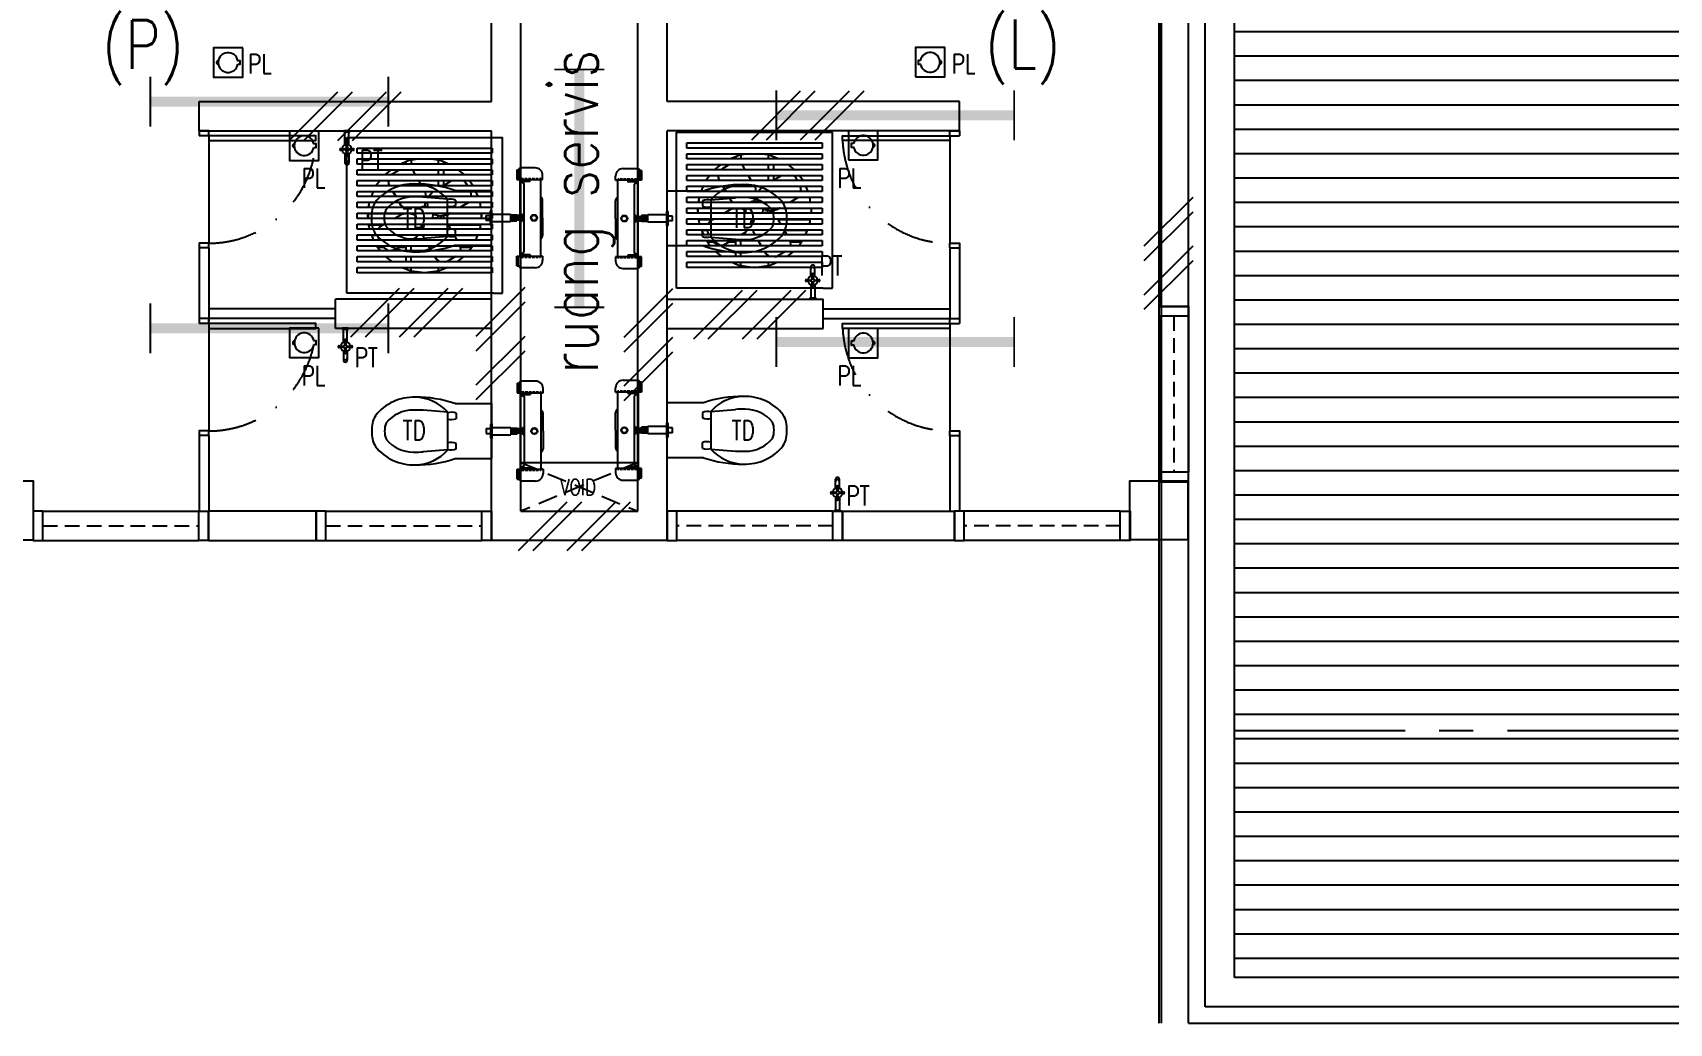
# Model space of a CAD drawing. Header units: inches. Extents: x 202414 to 86860507, y -1223215 to 71840.
# Drawn here: x 245666 to 254058, y 36258 to 41336 of the extents above; entities that cross this region are included whole.
import ezdxf
from ezdxf.enums import TextEntityAlignment as Align

# ---------------------------------------------------------------- set-up
doc = ezdxf.new("R2010")
doc.units = ezdxf.units.IN
doc.header["$MEASUREMENT"] = 0
for name, pattern in [('CENTER', [2, 1.25, -0.25, 0.25, -0.25]), ('DASHDOT', [1, 0.5, -0.25, 0, -0.25]), ('DASHED2', [0.375, 0.25, -0.125]), ('HIDDEN', [0.375, 0.25, -0.125])]:
    doc.linetypes.add(name, pattern=pattern)
for name, color, linetype in [('A-ARR', 4, 'Continuous'), ('A-COLUMN', 3, 'Continuous'), ('A-DOOR', 9, 'Continuous'), ('A-DROP', 8, 'Continuous'), ('A-ELEV2', 1, 'Continuous'), ('A-FLR SYM', 13, 'Continuous'), ('A-GRID', 8, 'Continuous'), ('A-HATCH', 8, 'Continuous'), ('A-PARTITION', 4, 'Continuous'), ('A-RAIL', 2, 'Continuous'), ('A-RFLINE', 3, 'Continuous'), ('A-ROOMSYM', 3, 'Continuous'), ('A-SANI', 4, 'Continuous'), ('A-STAIRH', 8, 'HIDDEN'), ('A-SYM', 8, 'Continuous'), ('A-WALL', 1, 'Continuous'), ('A-WIN', 9, 'Continuous'), ('A-WLH', 7, 'Continuous'), ('AHT_WALL', 3, 'Continuous'), ('CO_WALL', 252, 'Continuous'), ('Edges', 7, 'Continuous'), ('Grid', 8, 'CENTER'), ('lamb(new)', 5, 'Continuous')]:
    doc.layers.add(name, color=color, linetype=linetype)
doc.styles.add('ROMANS', font='romans.shx', dxfattribs={"width": 0.75, "height": 200})
doc.styles.add('style1', font='romans.shx', dxfattribs={"height": 750})

# ---------------------------------------------------------------- blocks, each defined once
blk = doc.blocks.new('A$C05DF19D8')
at = {"color": 8}
for p, q in [((26.3, 117.7), (26.3, 163.7)), ((46.3, 117.7), (46.3, 163.7)), ((21.3, 6), (21.3, 0)), ((21.3, 6), (51.3, 6)), ((26.3, 71.9), (26.3, 6)), ((46.3, 71.9), (46.3, 6)), ((51.3, 6), (51.3, 0)), ((21.3, 0), (51.3, 0)), ((26.3, 0), (46.3, 0))]:
    blk.add_line(p, q, dxfattribs=at)
blk.add_circle((36.3, 94.8), 8.27, dxfattribs=at)
for centre, radius, start, end in [((36.3, 163.7), 10, 0, 180), ((5, 94.6), 5, 90, 270), ((24.4, 167.5), 70.6, 254.02882, 273.19439), ((24.4, 21.8), 70.6, 86.7321, 105.97118), ((36.3, 94.8), 25, 98.52024, 172.38488), ((36.3, 94.8), 25, 188.28016, 262.57073), ((36.3, 151.9), 10, 0, 180), ((36.3, 124.8), 5, 0, 180), ((-36.5, 105.4), 70.6, 357.84559, 15.97118), ((-36.5, 81.6), 70.6, 344.02882, 4.57514), ((109.2, 105.4), 70.6, 164.02882, 182.15441), ((109.2, 81.6), 70.6, 175.42486, 195.97118), ((36.3, 94.8), 25, 277.42927, 351.71984), ((36.3, 94.8), 25, 7.61512, 81.47976), ((48.2, 21.8), 70.6, 74.02882, 93.2679), ((48.2, 167.5), 70.6, 266.80561, 285.97118), ((67.6, 94.6), 5, 270, 90), ((36.3, 62.2), 5, 180, 0)]:
    blk.add_arc(centre, radius, start, end, dxfattribs=at)
blk = doc.blocks.new('A$C04F716D1')
at = {"layer": 'A-ARR', "color": 8}
for p, q in [((840, 512), (767, 512)), ((745, 502), (745, 452)), ((745, 502), (755, 502)), ((745, 452), (878, 452)), ((755, 500), (755, 452)), ((763, 267.3), (763, 452)), ((763, 452), (811.5, 452)), ((763, 452), (811.5, 452)), ((763, 444), (811.5, 444)), ((763, 444), (783, 431.8)), ((783, 80.2), (783, 431.8)), ((868, 60), (868, 452)), ((878, 452), (868, 452)), ((878, 452), (878, 474)), ((389.5, 352.2), (263.4, 362.5)), ((389.5, 159.8), (389.5, 352.2)), ((427.1, 396.8), (615, 396.8)), ((431.8, 347.5), (431.8, 319.4)), ((615, 115.2), (615, 396.8)), ((871.4, 362), (868, 365.1)), ((878, 256), (878, 347.1)), ((586.2, 268.5), (608.7, 268.5)), ((586.2, 268.5), (586.2, 243.5)), ((586.2, 268.5), (608.7, 268.5)), ((586.2, 268.5), (586.2, 243.5)), ((608.7, 287.3), (608.7, 224.8)), ((608.7, 287.3), (608.7, 224.8)), ((615, 293.5), (615, 218.5)), ((615, 293.5), (615, 218.5)), ((615, 274.8), (713.2, 274.8)), ((713.2, 274.8), (713.2, 237.3)), ((713.2, 271), (745, 271)), ((715, 271), (715, 241)), ((717.5, 271), (717.5, 241)), ((720, 271), (720, 241)), ((722.5, 271), (722.5, 241)), ((725, 271), (725, 241)), ((727.5, 271), (727.5, 241)), ((730, 271), (730, 241)), ((732.5, 271), (732.5, 241)), ((735, 271), (735, 241)), ((737.5, 271), (737.5, 241)), ((740, 271), (740, 241)), ((742.5, 271), (742.5, 241)), ((745, 271), (745, 241)), ((747.4, 244.8), (747.4, 267.3)), ((770.8, 267.3), (747.4, 267.3)), ((749.2, 244.8), (749.2, 267.3)), ((751.1, 244.8), (751.1, 267.3)), ((753, 244.8), (753, 267.3)), ((754.9, 244.8), (754.9, 267.3)), ((756.7, 244.8), (756.7, 267.3)), ((758.6, 244.8), (758.6, 267.3)), ((760.5, 244.8), (760.5, 267.3)), ((762.4, 244.8), (762.4, 267.3)), ((764.2, 244.8), (764.2, 267.3)), ((766.1, 244.8), (766.1, 267.3)), ((768, 244.8), (768, 267.3)), ((769.9, 244.8), (769.9, 267.3)), ((770.8, 243.8), (770.8, 268.2)), ((771.4, 270.4), (772.1, 271.9)), ((778.3, 271.9), (772.1, 271.9)), ((778.3, 264.4), (772.7, 264.4)), ((778.3, 238.6), (778.3, 273.4)), ((783, 233.9), (783, 278.1)), ((878, 256), (878, 164.9)), ((431.8, 164.5), (431.8, 192.6)), ((586.2, 243.5), (608.7, 243.5)), ((586.2, 243.5), (608.7, 243.5)), ((615, 237.3), (713.2, 237.3)), ((713.2, 241), (745, 241)), ((770.8, 244.8), (747.4, 244.8)), ((763, 60), (763, 244.8)), ((771.4, 241.6), (772.1, 240.1)), ((778.3, 240.1), (772.1, 240.1)), ((778.3, 247.6), (772.7, 247.6)), ((389.5, 159.8), (263.4, 149.5)), ((427.1, 115.2), (615, 115.2)), ((871.4, 150), (868, 146.9)), ((745, 10), (745, 60)), ((745, 60), (878, 60)), ((745, 10), (755, 10)), ((755, 12), (755, 60)), ((763, 68), (783, 80.2)), ((763, 68), (811.5, 68)), ((763, 60), (811.5, 60)), ((840, 0), (767, 0)), ((878, 60), (868, 60)), ((878, 60), (878, 38))]:
    blk.add_line(p, q, dxfattribs=at)
at = {"layer": 'A-ARR', "color": 8, "linetype": 'HIDDEN', "ltscale": 50}
for p, q in [((768, 457), (863, 457)), ((768, 55), (863, 55))]:
    blk.add_line(p, q, dxfattribs=at)
at = {"layer": 'A-ARR', "color": 8}
for radius in [16, 14]:
    blk.add_circle((833.5, 256), radius, dxfattribs=at)
for centre, radius, start, end in [((767, 500), 12, 90, 180), ((840, 474), 38, 0, 90), ((214.7, 179.2), 250.5, 88.08381, 141.67542), ((229.8, -178.6), 608.3, 71.07287, 90.63341), ((218.1, 201.3), 228.4, 41.35049, 88.76139), ((768, 452), 5, 90, 180), ((811.5, 448), 4, 270, 90), ((863, 452), 5, 0, 90), ((214.2, 179.8), 184.1, 90.12882, 140.05228), ((220.9, -262.6), 626.6, 86.11462, 90.60066), ((407.2, 286.9), 65.4, 67.95117, 105.68917), ((858, 347.1), 20, 0, 47.84979), ((139.6, 265.2), 139.9, 150.25525, 183.78048), ((139.6, 246.8), 139.9, 176.21952, 209.74475), ((187.4, 256), 121.8, 159.81345, 200.18655), ((407.2, 380), 65.4, 254.31083, 292.04883), ((615, 287.3), 6.25, 90, 180), ((615, 287.3), 6.25, 90, 180), ((775.5, 268.2), 4.69, 151.71021, 233.05674), ((791.2, 256), 20.3, 155.50094, 204.49906), ((783, 273.4), 4.69, 90, 180), ((214.7, 332.8), 250.5, 218.32458, 271.91619), ((214.2, 332.2), 184.1, 219.94772, 269.87118), ((407.2, 132), 65.4, 67.95117, 105.68917), ((615, 224.8), 6.25, 180, 270), ((615, 224.8), 6.25, 180, 270), ((775.5, 243.8), 4.69, 126.94326, 208.28979), ((783, 238.6), 4.69, 180, 270), ((220.9, 774.6), 626.6, 269.39934, 273.88538), ((218.1, 310.7), 228.4, 271.23861, 318.64951), ((229.8, 690.6), 608.3, 269.36659, 288.92713), ((407.2, 225.1), 65.4, 254.31083, 292.04883), ((858, 164.9), 20, 312.15021, 0), ((767, 12), 12, 180, 270), ((768, 60), 5, 180, 270), ((811.5, 64), 4, 270, 90), ((840, 38), 38, 270, 0), ((863, 60), 5, 270, 0)]:
    blk.add_arc(centre, radius, start, end, dxfattribs=at)
blk = doc.blocks.new('A$C52B244CD')
at = {"layer": 'A-WLH', "color": 8}
for p, q in [((0, 0), (250, 250)), ((75, 0), (325, 250)), ((250, 0), (500, 250)), ((325, 0), (575, 250))]:
    blk.add_line(p, q, dxfattribs=at)
blk = doc.blocks.new('A$C49831240')
at = {"layer": 'A-WLH', "color": 8}
for p, q in [((250, 575), (0, 325)), ((250, 500), (0, 250)), ((250, 325), (0, 75)), ((250, 250), (0, 0))]:
    blk.add_line(p, q, dxfattribs=at)
blk = doc.blocks.new('A$C34465D6E')
at = {"layer": 'A-SANI', "color": 8}
blk.add_lwpolyline([(0, 0), (150, 0), (150, 150), (0, 150)], close=True, dxfattribs=at)
blk.add_lwpolyline([(25.5, 84.3), (13.7, 84.3), (13.7, 65.7), (25.5, 65.7, 10.787298)], format="xyb", close=True, dxfattribs=at)
blk.add_arc((125.5, 75), 8.84, 264.17751, 95.82249, dxfattribs=at)
blk = doc.blocks.new('YBC 136')
at = {"layer": 'lamb(new)'}
for points, const_width in [([(86612635.7, -1195077), (86612635.7, -1195333.2)], 10.2), ([(86613855.7, -1195077), (86613855.7, -1195333.2)], 10.2), ([(86612635.7, -1195205.1), (86613855.7, -1195205.1)], 50.8)]:
    blk.add_lwpolyline(points, dxfattribs=dict(at, const_width=const_width))
blk = doc.blocks.new('Exhaust Fan 8-Inch fr')
at = {"layer": 'Edges'}
for p, q in [((-5.91, 7.27), (5.91, 7.27)), ((-5.91, -4.54), (-5.91, 7.27)), ((-5.12, 6.08), (-5.12, 6.47)), ((-5.12, 6.47), (5.12, 6.47)), ((5.12, 6.47), (5.12, 6.08)), ((5.91, -4.54), (5.91, 7.27)), ((5.12, 6.08), (-5.12, 6.08)), ((-5.12, 5.26), (-5.12, 5.65)), ((-5.12, 5.65), (-0.31, 5.65)), ((-1.81, 5.26), (-5.12, 5.26)), ((-1.43, 5.42), (-1.81, 5.26)), ((-1.43, 5.26), (-1.81, 5.26)), ((-1.12, 5.54), (-1.43, 5.42)), ((-1.43, 5.42), (-1.43, 5.26)), ((-1.03, 5.26), (-1.43, 5.26)), ((-1.03, 5.56), (-1.12, 5.54)), ((-0.31, 5.65), (-1.03, 5.56)), ((-1.03, 5.56), (-1.03, 5.26)), ((1.03, 5.26), (-1.03, 5.26)), ((-0.31, 5.65), (0.31, 5.65)), ((1.03, 5.56), (0.31, 5.65)), ((0.31, 5.65), (5.12, 5.65)), ((1.03, 5.56), (1.03, 5.26)), ((1.12, 5.54), (1.03, 5.56)), ((1.43, 5.26), (1.03, 5.26)), ((1.43, 5.42), (1.12, 5.54)), ((1.43, 5.42), (1.43, 5.26)), ((1.81, 5.26), (1.43, 5.42)), ((1.81, 5.26), (1.43, 5.26)), ((5.12, 5.26), (1.81, 5.26)), ((5.12, 5.65), (5.12, 5.26)), ((-5.12, 4.43), (-5.12, 4.83)), ((-5.12, 4.83), (-2.54, 4.83)), ((-3.05, 4.43), (-5.12, 4.43)), ((-5.12, 3.61), (-5.12, 4)), ((-5.12, 4), (-3.38, 4)), ((-3.38, 4), (-3.69, 3.61)), ((-3.38, 4), (-2.75, 4)), ((-2.54, 4.83), (-3.05, 4.43)), ((-2.52, 4.43), (-3.05, 4.43)), ((-2.71, 3.71), (-2.75, 4)), ((-2.75, 4), (-2.74, 4)), ((-2.7, 3.72), (-2.74, 4)), ((-2.74, 4), (-0.47, 4)), ((-2.54, 4.83), (-1.91, 4.83)), ((-2.52, 4.43), (-2.46, 4.51)), ((-2.51, 4.43), (-2.52, 4.43)), ((-2.51, 4.43), (-2.45, 4.51)), ((-0.72, 4.43), (-2.51, 4.43)), ((-2.45, 4.51), (-2.46, 4.51)), ((-2.45, 4.51), (-1.91, 4.83)), ((-1.91, 4.83), (-0.99, 4.83)), ((-0.9, 4.76), (-0.99, 4.83)), ((-0.99, 4.83), (1.03, 4.83)), ((-0.9, 4.76), (-0.72, 4.43)), ((1.03, 4.43), (-0.72, 4.43)), ((-0.47, 4), (-0.24, 3.61)), ((-0.47, 4), (1.03, 4)), ((1.03, 4.83), (1.03, 4.43)), ((1.03, 4.83), (1.43, 4.83)), ((1.43, 4.43), (1.03, 4.43)), ((1.03, 4), (1.03, 3.61)), ((1.03, 4), (1.43, 4)), ((1.43, 4.83), (1.43, 4.43)), ((1.43, 4.83), (2.54, 4.83)), ((3.05, 4.43), (1.43, 4.43)), ((1.43, 4), (1.43, 3.64)), ((1.43, 3.64), (2.05, 4)), ((1.43, 4), (2.05, 4)), ((2.05, 4), (2.92, 4)), ((3.05, 4.43), (2.54, 4.83)), ((2.54, 4.83), (5.12, 4.83)), ((2.92, 4), (3.08, 3.89)), ((2.92, 4), (3.38, 4)), ((5.12, 4.43), (3.05, 4.43)), ((3.08, 3.89), (3.24, 3.61)), ((3.69, 3.61), (3.38, 4)), ((3.38, 4), (5.12, 4)), ((5.12, 4.83), (5.12, 4.43)), ((5.12, 4), (5.12, 3.61)), ((-3.69, 3.61), (-5.12, 3.61)), ((-5.12, 2.79), (-5.12, 3.18)), ((-5.12, 3.18), (-3.89, 3.18)), ((-4.06, 2.79), (-5.12, 2.79)), ((-3.89, 3.18), (-4.06, 2.79)), ((-2.18, 2.79), (-4.06, 2.79)), ((-3.89, 3.18), (-2.4, 3.18)), ((-2.65, 3.61), (-3.69, 3.61)), ((-2.7, 3.72), (-2.71, 3.71)), ((-2.65, 3.61), (-2.71, 3.71)), ((-2.64, 3.61), (-2.7, 3.72)), ((-2.64, 3.61), (-2.65, 3.61)), ((-0.24, 3.61), (-2.64, 3.61)), ((-2.18, 2.79), (-2.4, 3.18)), ((-2.4, 3.18), (-2.39, 3.18)), ((-2.16, 2.79), (-2.39, 3.18)), ((-2.39, 3.18), (0.01, 3.18)), ((-2.16, 2.79), (-2.18, 2.79)), ((0.1, 2.79), (-2.16, 2.79)), ((1.03, 3.61), (-0.24, 3.61)), ((0.01, 3.18), (0.04, 3.13)), ((0.01, 3.18), (0.64, 3.18)), ((0.04, 3.13), (0.1, 2.79)), ((0.31, 2.79), (0.1, 2.79)), ((0.64, 3.18), (0.31, 2.79)), ((3.54, 2.79), (0.31, 2.79)), ((0.64, 3.18), (3.49, 3.18)), ((1.37, 3.61), (1.03, 3.61)), ((1.37, 3.61), (1.43, 3.64)), ((3.24, 3.61), (1.37, 3.61)), ((3.69, 3.61), (3.24, 3.61)), ((3.49, 3.18), (3.5, 3.15)), ((3.49, 3.18), (3.89, 3.18)), ((3.54, 2.79), (3.5, 3.15)), ((3.5, 3.15), (3.51, 3.14)), ((3.54, 2.79), (3.51, 3.14)), ((4.06, 2.79), (3.54, 2.79)), ((3.54, 2.79), (3.54, 2.79)), ((5.12, 3.61), (3.69, 3.61)), ((4.06, 2.79), (3.89, 3.18)), ((3.89, 3.18), (5.12, 3.18)), ((5.12, 2.79), (4.06, 2.79)), ((5.12, 3.18), (5.12, 2.79)), ((-5.12, 1.96), (-5.12, 2.36)), ((-5.12, 2.36), (-4.2, 2.36)), ((-4.25, 1.96), (-5.12, 1.96)), ((-5.12, 1.14), (-5.12, 1.53)), ((-5.12, 1.53), (-4.31, 1.53)), ((-4.31, 1.53), (-4.33, 1.36)), ((-4.33, 1.36), (-4.3, 1.14)), ((-4.31, 1.53), (-4.29, 1.53)), ((-4.29, 1.53), (-4.29, 1.14)), ((-4.29, 1.53), (-4.22, 1.53)), ((-4.22, 2.17), (-4.25, 1.96)), ((-4.22, 1.96), (-4.25, 1.96)), ((-4.2, 2.36), (-4.22, 2.17)), ((-4.22, 1.96), (-4.22, 2.17)), ((-1.63, 1.96), (-4.22, 1.96)), ((-4.22, 1.53), (-4.22, 1.52)), ((-4.22, 1.53), (-1.43, 1.53)), ((-4.22, 1.52), (-1.43, 1.52)), ((-4.2, 2.36), (-1.93, 2.36)), ((-2.3, 1.14), (-1.74, 1.46)), ((-1.77, 2.08), (-1.93, 2.36)), ((-1.93, 2.36), (-1.91, 2.36)), ((-1.76, 2.09), (-1.91, 2.36)), ((-1.91, 2.36), (0.07, 2.36)), ((-1.76, 2.09), (-1.77, 2.08)), ((-1.77, 2.08), (-1.63, 1.96)), ((-1.76, 2.09), (-1.61, 1.96)), ((-1.74, 1.46), (-1.43, 1.52)), ((-1.61, 1.96), (-1.63, 1.96)), ((-0.35, 1.96), (-1.61, 1.96)), ((-1.43, 1.53), (-1.43, 1.52)), ((-1.43, 1.52), (-1.32, 1.53)), ((-1.43, 1.53), (-1.32, 1.53)), ((-1.43, 1.52), (-1.43, 1.52)), ((-1.32, 1.53), (-1.14, 1.53)), ((-1.14, 1.53), (-1.1, 1.52)), ((-1.14, 1.53), (-1.1, 1.53)), ((-1.1, 1.53), (-1.1, 1.52)), ((-1.1, 1.53), (-0.65, 1.53)), ((-1.1, 1.52), (-0.72, 1.42)), ((-0.72, 1.42), (-0.66, 1.37)), ((-0.67, 1.43), (-0.65, 1.53)), ((-0.66, 1.37), (-0.67, 1.43)), ((-0.65, 1.26), (-0.66, 1.37)), ((-0.65, 1.53), (0.61, 1.53)), ((-0.61, 1.14), (-0.65, 1.26)), ((-0.35, 1.96), (-0.33, 1.98)), ((0.31, 1.96), (-0.35, 1.96)), ((-0.33, 1.98), (-0.17, 2.04)), ((-0.17, 2.04), (-0.05, 2.05)), ((0, 2.1), (-0.05, 2.05)), ((-0.05, 2.05), (0, 2.06)), ((0.07, 2.36), (0, 2.1)), ((0, 2.06), (0.17, 2.03)), ((0.07, 2.36), (0.19, 2.36)), ((0.17, 2.03), (0.25, 1.99)), ((0.19, 2.36), (0.18, 2.29)), ((0.18, 2.29), (0.25, 1.99)), ((0.19, 2.36), (3.33, 2.36)), ((0.25, 1.99), (0.31, 1.96)), ((2.67, 1.96), (0.31, 1.96)), ((0.63, 1.39), (0.6, 1.22)), ((0.61, 1.53), (0.62, 1.49)), ((0.61, 1.53), (1.92, 1.53)), ((0.67, 1.44), (0.62, 1.49)), ((0.62, 1.49), (0.62, 1.48)), ((0.68, 1.43), (0.62, 1.48)), ((0.62, 1.48), (0.63, 1.39)), ((1.16, 1.31), (0.67, 1.44)), ((0.67, 1.44), (0.68, 1.43)), ((1.02, 1.34), (0.68, 1.43)), ((0.99, 1.15), (1.02, 1.34)), ((1.17, 1.3), (1.02, 1.34)), ((1.69, 1.4), (1.16, 1.31)), ((1.16, 1.31), (1.17, 1.3)), ((1.22, 1.31), (1.17, 1.3)), ((1.22, 1.31), (1.2, 1.14)), ((1.43, 1.34), (1.22, 1.31)), ((1.7, 1.39), (1.43, 1.34)), ((1.43, 1.34), (1.43, 1.14)), ((1.92, 1.53), (1.69, 1.4)), ((1.69, 1.4), (1.7, 1.39)), ((1.92, 1.52), (1.7, 1.39)), ((1.95, 1.53), (1.92, 1.52)), ((1.92, 1.53), (1.95, 1.53)), ((1.92, 1.52), (4.2, 1.52)), ((1.95, 1.53), (4.2, 1.53)), ((3.32, 2.34), (2.67, 1.96)), ((2.69, 1.96), (2.67, 1.96)), ((3.33, 2.33), (2.69, 1.96)), ((4.2, 1.96), (2.69, 1.96)), ((3.32, 2.34), (3.33, 2.36)), ((3.32, 2.34), (3.33, 2.33)), ((3.33, 2.33), (3.35, 2.36)), ((3.33, 2.36), (3.35, 2.36)), ((3.35, 2.36), (4.2, 2.36)), ((4.2, 2.34), (4.2, 2.36)), ((4.2, 2.36), (5.12, 2.36)), ((4.2, 2.34), (4.2, 2.33)), ((4.25, 1.96), (4.2, 2.33)), ((4.2, 2.33), (4.2, 1.96)), ((4.25, 1.96), (4.2, 1.96)), ((4.2, 1.52), (4.2, 1.53)), ((4.2, 1.53), (4.29, 1.53)), ((5.12, 1.96), (4.25, 1.96)), ((4.29, 1.53), (4.29, 1.14)), ((4.29, 1.53), (4.31, 1.53)), ((4.3, 1.14), (4.33, 1.36)), ((4.33, 1.36), (4.31, 1.53)), ((4.31, 1.53), (5.12, 1.53)), ((5.12, 2.36), (5.12, 1.96)), ((5.12, 1.53), (5.12, 1.14)), ((-4.3, 1.14), (-5.12, 1.14)), ((-5.12, 0.32), (-5.12, 0.71)), ((-5.12, 0.71), (-4.25, 0.71)), ((-4.19, 0.32), (-5.12, 0.32)), ((-4.29, 1.14), (-4.3, 1.14)), ((-2.3, 1.14), (-4.29, 1.14)), ((-4.25, 0.71), (-4.22, 0.55)), ((-4.25, 0.71), (-3.04, 0.71)), ((-4.22, 0.65), (-3.16, 0.65)), ((-4.22, 0.55), (-4.22, 0.65)), ((-4.22, 0.55), (-4.19, 0.32)), ((-3.53, 0.32), (-4.19, 0.32)), ((-3.37, 0.52), (-3.53, 0.32)), ((-0.3, 0.32), (-3.53, 0.32)), ((-3.37, 0.52), (-3.16, 0.65)), ((-3.16, 0.65), (-3.04, 0.71)), ((-3.04, 0.71), (-0.26, 0.71)), ((-0.61, 1.14), (-2.3, 1.14)), ((0.57, 1.14), (-0.61, 1.14)), ((-0.3, 0.32), (-0.23, 0.57)), ((-0.29, 0.32), (-0.3, 0.32)), ((-0.29, 0.32), (-0.27, 0.37)), ((-0.13, 0.32), (-0.29, 0.32)), ((-0.27, 0.37), (-0.22, 0.56)), ((-0.27, 0.37), (-0.12, 0.35)), ((-0.22, 0.56), (-0.26, 0.71)), ((-0.23, 0.57), (-0.26, 0.71)), ((-0.26, 0.71), (-0.26, 0.71)), ((-0.26, 0.71), (-0.01, 0.71)), ((-0.23, 0.57), (-0.22, 0.56)), ((-0.13, 0.32), (-0.12, 0.35)), ((-0.12, 0.32), (-0.13, 0.32)), ((-0.12, 0.32), (-0.01, 0.7)), ((-0.12, 0.35), (-0.02, 0.69)), ((1.97, 0.32), (-0.12, 0.32)), ((-0.02, 0.69), (-0.01, 0.71)), ((-0.01, 0.7), (-0.02, 0.69)), ((-0.01, 0.7), (0, 0.71)), ((-0.01, 0.71), (0, 0.71)), ((0, 0.71), (1.75, 0.71)), ((0.6, 1.22), (0.57, 1.14)), ((0.62, 1.14), (0.57, 1.14)), ((0.84, 1.19), (0.62, 1.14)), ((1.03, 1.14), (0.62, 1.14)), ((0.99, 1.15), (0.84, 1.19)), ((1.03, 1.14), (0.99, 1.15)), ((1.2, 1.14), (1.03, 1.14)), ((1.43, 1.14), (1.2, 1.14)), ((4.29, 1.14), (1.43, 1.14)), ((1.75, 0.71), (1.78, 0.65)), ((1.75, 0.71), (4.25, 0.71)), ((1.78, 0.65), (4.2, 0.65)), ((1.78, 0.65), (1.97, 0.32)), ((4.19, 0.32), (1.97, 0.32)), ((4.19, 0.32), (4.2, 0.38)), ((5.12, 0.32), (4.19, 0.32)), ((4.2, 0.38), (4.25, 0.71)), ((4.2, 0.65), (4.2, 0.38)), ((4.25, 0.71), (5.12, 0.71)), ((4.3, 1.14), (4.29, 1.14)), ((5.12, 1.14), (4.3, 1.14)), ((5.12, 0.71), (5.12, 0.32)), ((-5.12, -0.51), (-5.12, -0.11)), ((-5.12, -0.11), (-4.04, -0.11)), ((-3.87, -0.51), (-5.12, -0.51)), ((-5.12, -1.33), (-5.12, -0.94)), ((-5.12, -0.94), (-3.65, -0.94)), ((-4.04, -0.11), (-4.02, -0.14)), ((-4.04, -0.11), (-3.57, -0.11)), ((-4.02, -0.14), (-3.57, -0.14)), ((-4.02, -0.14), (-3.87, -0.51)), ((-3.43, -0.51), (-3.87, -0.51)), ((-3.65, -0.94), (-3.57, -1.04)), ((-3.65, -0.94), (-3.18, -0.94)), ((-3.57, -0.11), (-3.57, -0.14)), ((-3.57, -0.11), (-0.52, -0.11)), ((-3.57, -0.14), (-3.56, -0.29)), ((-3.57, -1.04), (-3.12, -1.04)), ((-3.57, -1.04), (-3.35, -1.33)), ((-3.56, -0.29), (-3.43, -0.51)), ((-1, -0.51), (-3.43, -0.51)), ((-3.13, -1.03), (-3.18, -0.94)), ((-3.18, -0.94), (-1.75, -0.94)), ((-2.71, -1.33), (-3.13, -1.03)), ((-3.13, -1.03), (-3.12, -1.04)), ((-2.71, -1.33), (-3.12, -1.04)), ((-3.12, -1.04), (-3.12, -1.04)), ((-1.75, -0.94), (-2.34, -1.28)), ((-1.91, -1.04), (-2.33, -1.29)), ((-1.72, -0.94), (-1.91, -1.04)), ((-1.91, -1.04), (-1.43, -1.04)), ((-1.75, -0.94), (-1.72, -0.94)), ((-1.72, -0.94), (-1.43, -0.94)), ((-1.43, -0.94), (-1.43, -1.04)), ((-1.43, -0.94), (-1.03, -0.94)), ((-1.43, -1.04), (-1.43, -1.33)), ((-1.03, -1.33), (-1.03, -0.94)), ((-1.03, -0.94), (0.29, -0.94)), ((-0.7, -0.33), (-1, -0.51)), ((-0.97, -0.51), (-1, -0.51)), ((-0.7, -0.35), (-0.97, -0.51)), ((0.04, -0.51), (-0.97, -0.51)), ((-0.7, -0.35), (-0.5, -0.11)), ((-0.7, -0.33), (-0.52, -0.11)), ((-0.7, -0.33), (-0.7, -0.35)), ((-0.52, -0.11), (-0.5, -0.11)), ((-0.5, -0.11), (-0.1, -0.11)), ((-0.07, -0.33), (-0.1, -0.11)), ((-0.1, -0.11), (-0.09, -0.11)), ((-0.05, -0.32), (-0.09, -0.11)), ((-0.09, -0.11), (2.22, -0.11)), ((-0.05, -0.32), (-0.07, -0.33)), ((0.04, -0.51), (-0.07, -0.33)), ((0.05, -0.51), (-0.05, -0.32)), ((0.05, -0.51), (0.04, -0.51)), ((2.45, -0.51), (0.05, -0.51)), ((0.51, -1.33), (0.29, -0.94)), ((0.29, -0.94), (0.3, -0.94)), ((0.53, -1.33), (0.3, -0.94)), ((0.3, -0.94), (2.69, -0.94)), ((2.22, -0.11), (2.24, -0.14)), ((2.22, -0.11), (4.04, -0.11)), ((2.24, -0.14), (4.02, -0.14)), ((2.24, -0.14), (2.45, -0.51)), ((3.87, -0.51), (2.45, -0.51)), ((2.69, -0.94), (2.7, -1.04)), ((2.69, -0.94), (3.65, -0.94)), ((2.7, -1.04), (3.57, -1.04)), ((2.7, -1.04), (2.73, -1.29)), ((3.35, -1.33), (3.57, -1.04)), ((3.57, -1.04), (3.65, -0.94)), ((3.65, -0.94), (5.12, -0.94)), ((3.87, -0.51), (4.02, -0.14)), ((5.12, -0.51), (3.87, -0.51)), ((4.02, -0.14), (4.04, -0.11)), ((4.04, -0.11), (5.12, -0.11)), ((5.12, -0.11), (5.12, -0.51)), ((5.12, -0.94), (5.12, -1.33)), ((-3.35, -1.33), (-5.12, -1.33)), ((-5.12, -2.15), (-5.12, -1.76)), ((-5.12, -1.76), (-2.99, -1.76)), ((-2.47, -2.15), (-5.12, -2.15)), ((-2.71, -1.33), (-3.35, -1.33)), ((-2.99, -1.76), (-2.47, -2.15)), ((-2.99, -1.76), (-1.43, -1.76)), ((-2.34, -1.28), (-2.71, -1.33)), ((-2.71, -1.33), (-2.71, -1.33)), ((-2.65, -1.33), (-2.71, -1.33)), ((-2.71, -1.33), (-2.71, -1.33)), ((-2.33, -1.29), (-2.65, -1.33)), ((-1.43, -1.33), (-2.65, -1.33)), ((-1.43, -2.15), (-2.47, -2.15)), ((-2.34, -1.28), (-2.33, -1.29)), ((-1.03, -1.33), (-1.43, -1.33)), ((-1.43, -1.76), (-1.43, -2.15)), ((-1.43, -1.76), (-1.03, -1.76)), ((-1.03, -2.15), (-1.43, -2.15)), ((0.51, -1.33), (-1.03, -1.33)), ((-1.03, -2.15), (-1.03, -1.76)), ((-1.03, -1.76), (0.76, -1.76)), ((1.03, -2.15), (-1.03, -2.15)), ((0.53, -1.33), (0.51, -1.33)), ((2.7, -1.33), (0.53, -1.33)), ((0.88, -1.96), (0.76, -1.76)), ((0.76, -1.76), (0.78, -1.76)), ((0.89, -1.95), (0.78, -1.76)), ((0.78, -1.76), (2.35, -1.76)), ((0.89, -1.95), (0.88, -1.96)), ((0.88, -1.96), (1.03, -2.08)), ((0.89, -1.95), (1.15, -2.15)), ((1.03, -2.08), (1.03, -2.15)), ((1.03, -2.08), (1.13, -2.15)), ((1.13, -2.15), (1.03, -2.15)), ((1.15, -2.15), (1.13, -2.15)), ((1.49, -2.15), (1.15, -2.15)), ((1.49, -2.15), (1.7, -2.14)), ((1.56, -2.15), (1.49, -2.15)), ((1.56, -2.15), (1.69, -2.14)), ((2.47, -2.15), (1.56, -2.15)), ((1.7, -2.14), (1.69, -2.14)), ((2.35, -1.76), (1.7, -2.14)), ((2.35, -1.76), (2.99, -1.76)), ((2.47, -2.15), (2.99, -1.76)), ((5.12, -2.15), (2.47, -2.15)), ((2.73, -1.29), (2.7, -1.33)), ((3.35, -1.33), (2.7, -1.33)), ((2.99, -1.76), (5.12, -1.76)), ((5.12, -1.33), (3.35, -1.33)), ((5.12, -1.76), (5.12, -2.15)), ((-5.12, -2.98), (-5.12, -2.58)), ((-5.12, -2.58), (-1.7, -2.58)), ((5.12, -2.98), (-5.12, -2.98)), ((-1.7, -2.58), (-1.43, -2.69)), ((-1.7, -2.58), (-1.43, -2.58)), ((-1.43, -2.58), (-1.43, -2.69)), ((-1.43, -2.58), (-1.03, -2.58)), ((-1.43, -2.69), (-1.12, -2.82)), ((-1.12, -2.82), (-1.03, -2.83)), ((-1.03, -2.83), (-1.03, -2.58)), ((-1.03, -2.58), (1.03, -2.58)), ((-1.03, -2.83), (0, -2.97)), ((0, -2.97), (1.03, -2.83)), ((1.03, -2.58), (1.03, -2.83)), ((1.03, -2.58), (1.43, -2.58)), ((1.03, -2.83), (1.12, -2.82)), ((1.12, -2.82), (1.43, -2.69)), ((1.43, -2.58), (1.43, -2.69)), ((1.43, -2.69), (1.7, -2.58)), ((1.43, -2.58), (1.7, -2.58)), ((1.7, -2.58), (5.12, -2.58)), ((5.12, -2.58), (5.12, -2.98)), ((5.21, -4.54), (-5.91, -4.54)), ((5.21, -4.54), (5.72, -4.54)), ((5.72, -4.54), (5.91, -4.54))]:
    blk.add_line(p, q, dxfattribs=at)

msp = doc.modelspace()

# ---------------------------------------------------------------- hatches: boundary and pattern name
at = {"layer": 'A-HATCH'}
h = msp.add_hatch(dxfattribs=at)
h.set_pattern_fill('ANSI31', color=8, scale=1000, angle=315)
h.set_pattern_definition([(0, (160463.38, -242907.89), (4e-14, 125), [])])
h.paths.add_polyline_path([(254142.7, 44883.2), (254142.7, 45483.2)], flags=16)
h.paths.add_polyline_path([(267907.7, 62873.2), (251827.7, 62873.2), (251827.7, 51333.2), (252717.7, 51333.2), (252717.7, 48033.2), (251827.7, 48033.2), (251827.7, 36493.2), (267907.7, 36493.2)])
h.paths.add_polyline_path([(254142.7, 54483.2), (254142.7, 53883.2)], flags=16)

# ---------------------------------------------------------------- linework, layer by layer
at = {"color": 8}
for p, q in [((251677.7, 36343.2), (251677.7, 48033.2)), ((269107.7, 36343.2), (251677.7, 36343.2))]:
    msp.add_line(p, q, dxfattribs=at)
at = {"layer": 'A-COLUMN', "color": 8}
for points in [[(245369.9, 38737.1), (245669.9, 38737.1), (245669.9, 39037.1), (245369.9, 39037.1)], [(251290.3, 38737.5), (251590.3, 38737.5), (251590.3, 39037.5), (251290.3, 39037.5)]]:
    msp.add_lwpolyline(points, close=True, dxfattribs=at)
at = {"layer": 'A-DOOR', "color": 8}
for points in [[(246518.2, 40833.2), (246518.2, 40808.2)], [(246568.2, 40808.2), (246568.2, 40833.2)], [(250368.2, 40808.2), (250368.2, 40833.2)], [(250418.2, 40833.2), (250418.2, 40808.2)], [(246568.2, 40233.2), (246568.2, 40258.2), (246518.2, 40258.2), (246518.2, 40233.2)], [(250368.2, 40233.2), (250368.2, 40258.2), (250418.2, 40258.2), (250418.2, 40233.2)], [(246518.2, 39870.7), (246518.2, 39845.7)], [(246568.2, 39845.7), (246568.2, 39870.7)], [(250368.2, 39845.7), (250368.2, 39870.7)], [(250418.2, 39870.7), (250418.2, 39845.7)], [(246568.2, 39270.7), (246568.2, 39295.7), (246518.2, 39295.7), (246518.2, 39270.7)], [(250368.2, 39270.7), (250368.2, 39295.7), (250418.2, 39295.7), (250418.2, 39270.7)]]:
    msp.add_lwpolyline(points, dxfattribs=at)
for points in [[(246568.2, 40783.2), (247117.7, 40783.2), (247117.7, 40808.2), (246568.2, 40808.2)], [(250368.2, 40783.2), (249818.6, 40783.2), (249818.6, 40808.2), (250368.2, 40808.2)], [(246568.2, 39820.7), (247117.7, 39820.7), (247117.7, 39845.7), (246568.2, 39845.7)], [(250368.2, 39820.7), (249818.6, 39820.7), (249818.6, 39845.7), (250368.2, 39845.7)]]:
    msp.add_lwpolyline(points, close=True, dxfattribs=at)
at = {"layer": 'A-DOOR', "color": 8, "linetype": 'DASHDOT', "ltscale": 500}
for centre, start, end in [((246567.8, 40807.1), 270, 357.39532), ((250367.8, 40807.1), 182.60468, 270), ((246567.8, 39844.6), 270, 2.60468), ((250368.2, 39845.7), 182.60468, 270)]:
    msp.add_arc(centre, 550.1, start, end, dxfattribs=at)
at = {"layer": 'A-DROP', "color": 8}
for p, q in [((246568.2, 40783.2), (246568.2, 40258.2)), ((250368.2, 40783.2), (250368.2, 40258.2)), ((246568.2, 39820.7), (246568.2, 39295.7)), ((250368.2, 39820.7), (250368.2, 39295.7))]:
    msp.add_line(p, q, dxfattribs=at)
at = {"layer": 'A-ELEV2', "color": 8}
for q in [(251592.7, 48033.2), (269192.7, 36258.2)]:
    msp.add_line((251592.7, 36258.2), q, dxfattribs=at)
at = {"layer": 'A-GRID', "color": 8, "linetype": 'DASHDOT', "ltscale": 1500}
msp.add_line((248168.2, 39133.2), (248768.2, 39133.2), dxfattribs=at)
at = {"layer": 'A-PARTITION', "color": 8}
for p, q in [((246518.2, 40233.2), (246518.2, 39870.7)), ((246568.2, 40233.2), (246568.2, 39858.2)), ((250368.2, 40233.2), (250368.2, 39870.7)), ((250418.2, 40233.2), (250418.2, 39870.7)), ((247218.2, 39870.7), (246518.2, 39870.7)), ((247218.2, 39920.7), (246568.2, 39920.7)), ((249718.2, 39920.7), (250368.2, 39920.7)), ((249718.2, 39870.7), (250418.2, 39870.7)), ((246518.2, 39270.7), (246518.2, 38883.2)), ((246568.2, 39270.7), (246568.2, 38883.2)), ((250368.2, 39270.7), (250368.2, 38883.2)), ((250418.2, 39270.7), (250418.2, 38883.2))]:
    msp.add_line(p, q, dxfattribs=at)
at = {"layer": 'A-RAIL', "color": 8}
msp.add_line((251454.7, 36258.2), (251454.7, 45033.2), dxfattribs=at)
at = {"layer": 'A-RFLINE', "color": 8}
for p, q in [((251827.7, 36493.2), (251827.7, 48033.2)), ((267907.7, 36493.2), (251827.7, 36493.2))]:
    msp.add_line(p, q, dxfattribs=at)
at = {"layer": 'A-STAIRH', "color": 8, "linetype": 'DASHED2', "ltscale": 400}
for p, q in [((248768.2, 39133.3), (248168.2, 38883.2)), ((248168.2, 39133.2), (248768.2, 38883.2))]:
    msp.add_line(p, q, dxfattribs=at)
at = {"layer": 'A-WALL', "color": 8}
for p, q in [((251442.7, 42708.2), (251442.7, 39933.2)), ((251592.7, 39933.2), (251592.7, 42708.2)), ((248168.2, 38883.2), (248168.2, 42333.2)), ((248768.2, 38883.2), (248768.2, 42333.2)), ((246518.2, 40833.2), (246518.2, 40983.2)), ((250418.2, 40833.2), (250418.2, 40983.2)), ((251592.7, 39933.2), (251442.7, 39933.2)), ((247118.2, 38883.2), (246567.7, 38883.2)), ((247118.2, 38733.2), (247118.2, 38883.2)), ((248168.2, 38883.2), (248768.2, 38883.2)), ((249818.2, 38883.2), (250392.7, 38883.2)), ((249818.2, 38733.2), (249818.2, 38883.2)), ((246567.7, 38733.2), (247118.2, 38733.2)), ((248918.2, 38733.2), (248018.2, 38733.2)), ((250392.7, 38733.2), (249818.2, 38733.2))]:
    msp.add_line(p, q, dxfattribs=at)
at = {"layer": 'A-WALL', "color": 8, "linetype": 'Continuous', "ltscale": 900}
for p, q in [((248018.2, 40983.2), (248018.2, 42183.2)), ((248918.2, 40983.2), (248918.2, 42183.2)), ((246518.2, 40983.2), (248018.2, 40983.2)), ((250418.2, 40983.2), (248918.2, 40983.2)), ((246518.2, 40833.2), (248018.2, 40833.2)), ((248018.2, 38808.2), (248018.2, 40833.2)), ((248018.2, 38733.2), (248018.2, 40833.2)), ((248918.2, 38808.2), (248918.2, 40833.2)), ((250418.2, 40833.2), (248918.2, 40833.2)), ((248918.2, 38733.2), (248918.2, 40833.2)), ((248018.2, 39970.7), (247218.2, 39970.7)), ((247218.2, 39820.7), (247218.2, 39970.7)), ((248918.2, 39970.7), (249718.2, 39970.7)), ((249718.2, 39820.7), (249718.2, 39970.7)), ((251592.7, 39933.2), (251442.7, 39933.2)), ((248018.2, 39820.7), (247218.2, 39820.7)), ((248918.2, 39820.7), (249718.2, 39820.7)), ((251592.7, 39033.2), (251442.7, 39033.2)), ((246567.7, 38733.2), (246567.7, 38883.2)), ((248018.2, 38733.2), (248018.2, 38883.2)), ((248918.2, 38733.2), (248918.2, 38883.2)), ((250392.7, 38733.2), (250392.7, 38883.2)), ((251292.7, 38733.2), (251292.7, 38883.2))]:
    msp.add_line(p, q, dxfattribs=at)
at = {"layer": 'A-WIN', "color": 8}
for p, q in [((251442.7, 39883.2), (251442.7, 39083.2)), ((251592.7, 39883.2), (251592.7, 39083.2)), ((245717.7, 38883.2), (246517.7, 38883.2)), ((247168.2, 38883.2), (247968.2, 38883.2)), ((249768.2, 38883.2), (248968.2, 38883.2)), ((251242.7, 38883.2), (250442.7, 38883.2)), ((245717.7, 38733.2), (246517.7, 38733.2)), ((247168.2, 38733.2), (247968.2, 38733.2)), ((249768.2, 38733.2), (248968.2, 38733.2)), ((251242.7, 38733.2), (250442.7, 38733.2))]:
    msp.add_line(p, q, dxfattribs=at)
at = {"layer": 'A-WIN', "color": 8, "linetype": 'HIDDEN', "ltscale": 300}
for p, q in [((251517.7, 39883.2), (251517.7, 39083.2)), ((245717.7, 38808.2), (246517.7, 38808.2)), ((247168.2, 38808.2), (247968.2, 38808.2)), ((249768.2, 38808.2), (248968.2, 38808.2)), ((251242.7, 38808.2), (250442.7, 38808.2))]:
    msp.add_line(p, q, dxfattribs=at)
at = {"layer": 'A-WIN', "color": 8, "linetype": 'Continuous'}
for points in [[(251442.7, 39883.2), (251442.7, 39933.2), (251592.7, 39933.2), (251592.7, 39883.2)], [(251442.7, 39083.2), (251442.7, 39033.2), (251592.7, 39033.2), (251592.7, 39083.2)], [(245717.7, 38883.2), (245667.7, 38883.2), (245667.7, 38733.2), (245717.7, 38733.2)], [(246517.7, 38883.2), (246567.7, 38883.2), (246567.7, 38733.2), (246517.7, 38733.2)], [(247168.2, 38883.2), (247118.2, 38883.2), (247118.2, 38733.2), (247168.2, 38733.2)], [(247968.2, 38883.2), (248018.2, 38883.2), (248018.2, 38733.2), (247968.2, 38733.2)], [(248968.2, 38883.2), (248918.2, 38883.2), (248918.2, 38733.2), (248968.2, 38733.2)], [(249768.2, 38883.2), (249818.2, 38883.2), (249818.2, 38733.2), (249768.2, 38733.2)], [(250442.7, 38883.2), (250392.7, 38883.2), (250392.7, 38733.2), (250442.7, 38733.2)], [(251242.7, 38883.2), (251292.7, 38883.2), (251292.7, 38733.2), (251242.7, 38733.2)]]:
    msp.add_lwpolyline(points, close=True, dxfattribs=at)
at = {"layer": 'AHT_WALL', "color": 8}
for p, q in [((246568.2, 40833.2), (246518.2, 40833.2)), ((246568.2, 40808.2), (246518.2, 40808.2)), ((250368.2, 40833.2), (250418.2, 40833.2)), ((250368.2, 40808.2), (250418.2, 40808.2)), ((246568.2, 40233.2), (246518.2, 40233.2)), ((246568.2, 40233.2), (246518.2, 40233.2)), ((250368.2, 40233.2), (250418.2, 40233.2)), ((250368.2, 40233.2), (250418.2, 40233.2)), ((246568.2, 39870.7), (246518.2, 39870.7)), ((250368.2, 39870.7), (250418.2, 39870.7)), ((246568.2, 39845.7), (246518.2, 39845.7)), ((250368.2, 39845.7), (250418.2, 39845.7)), ((246568.2, 39270.7), (246518.2, 39270.7)), ((246568.2, 39270.7), (246518.2, 39270.7)), ((250368.2, 39270.7), (250418.2, 39270.7)), ((250368.2, 39270.7), (250418.2, 39270.7))]:
    msp.add_line(p, q, dxfattribs=at)
at = {"layer": 'CO_WALL', "color": 8}
msp.add_line((251442.7, 36258.2), (251442.7, 45033.2), dxfattribs=at)
at = {"layer": 'Grid', "color": 8, "ltscale": 700}
msp.add_line((251827.7, 37758.2), (271092.5, 37758.2), dxfattribs=at)

# ---------------------------------------------------------------- block references
at = {"xscale": 67.64413300129952, "yscale": 67.64413300129952, "zscale": 67.64413300129952}
for p in [(247675.3, 40307.3), (249366.8, 40333.9)]:
    msp.add_blockref('Exhaust Fan 8-Inch fr', p, dxfattribs=at)
at = {"layer": 'A-ARR', "color": 8, "rotation": 180}
for name, p in [('A$C34465D6E', (246742.5, 41258.5)), ('A$C34465D6E', (247132.5, 40831.8)), ('A$C05DF19D8', (247312.9, 40832.5)), ('A$C04F716D1', (249532.2, 40639.7)), ('A$C34465D6E', (247132.9, 39821.7)), ('A$C05DF19D8', (247305.1, 39821.4)), ('A$C04F716D1', (249532.6, 39554.3))]:
    msp.add_blockref(name, p, dxfattribs=at)
at = {"layer": 'A-ARR', "color": 8}
for name, p in [('A$C34465D6E', (250192.2, 41109.8)), ('A$C34465D6E', (249849.6, 40683.8)), ('A$C04F716D1', (247402.4, 40131.1)), ('A$C05DF19D8', (249629.2, 39971.5)), ('A$C34465D6E', (249849.5, 39670.2)), ('A$C04F716D1', (247404.5, 39038.1)), ('A$C05DF19D8', (249756.3, 38883.1))]:
    msp.add_blockref(name, p, dxfattribs=at)
at = {"layer": 'A-WLH', "color": 8}
for name, p in [('A$C52B244CD', (246980.1, 40783)), ('A$C52B244CD', (249353.5, 40787.8)), ('A$C49831240', (251364, 39916.5)), ('A$C52B244CD', (247296.5, 39777.1)), ('A$C49831240', (247938.4, 39454.5)), ('A$C49831240', (248697.1, 39448.5)), ('A$C52B244CD', (249055, 39767.2)), ('A$C52B244CD', (248156, 38681))]:
    msp.add_blockref(name, p, dxfattribs=at)
at = {"layer": 'lamb(new)', "rotation": 90}
msp.add_blockref('YBC 136', (-946736.6, -86572708), dxfattribs=at)
at = {"layer": 'lamb(new)'}
for p in [(-86366367.3, 1236188.3), (-86363157.3, 1236117.8), (-86366367.3, 1235025.8), (-86363157.3, 1234955.3)]:
    msp.add_blockref('YBC 136', p, dxfattribs=at)

# ---------------------------------------------------------------- texts
at = {"layer": 'A-FLR SYM', "color": 8, "style": 'ROMANS', "width": 0.75}
msp.add_text('VOID', height=82.69, dxfattribs=at).set_placement((248462.1, 38965), align=Align.CENTER)
at = {"layer": 'A-ROOMSYM', "color": 8, "style": 'style1', "width": 0.8}
for s, p in [('(P)', (246231.3, 41150.7)), ('(L)', (250742.5, 41153.3))]:
    msp.add_text(s, height=250, dxfattribs=at).set_placement(p, align=Align.CENTER)
msp.add_text('ruang servis', height=250, rotation=90, dxfattribs=at).set_placement((248563.4, 40419.1), align=Align.CENTER)
at = {"layer": 'A-SYM', "color": 8, "linetype": 'HIDDEN', "ltscale": 500, "style": 'ROMANS', "width": 0.75}
for s, p in [('PL', (246770.1, 41126.5)), ('PL', (250378.4, 41126.5)), ('PT', (247342.1, 40634.1)), ('PL', (247044.6, 40541)), ('PL', (249792.4, 40541)), ('TD', (247562, 40335.4)), ('TD', (249249.3, 40335.4)), ('PT', (249699.2, 40092)), ('PT', (247316.8, 39621.6)), ('PL', (247044.6, 39528.5)), ('PL', (249792.4, 39528.5)), ('TD', (247562, 39247.9)), ('TD', (249249.3, 39247.9)), ('PT', (249838.4, 38913.2))]:
    msp.add_text(s, height=100, dxfattribs=at).set_placement(p)

doc.saveas('drawing.dxf')
